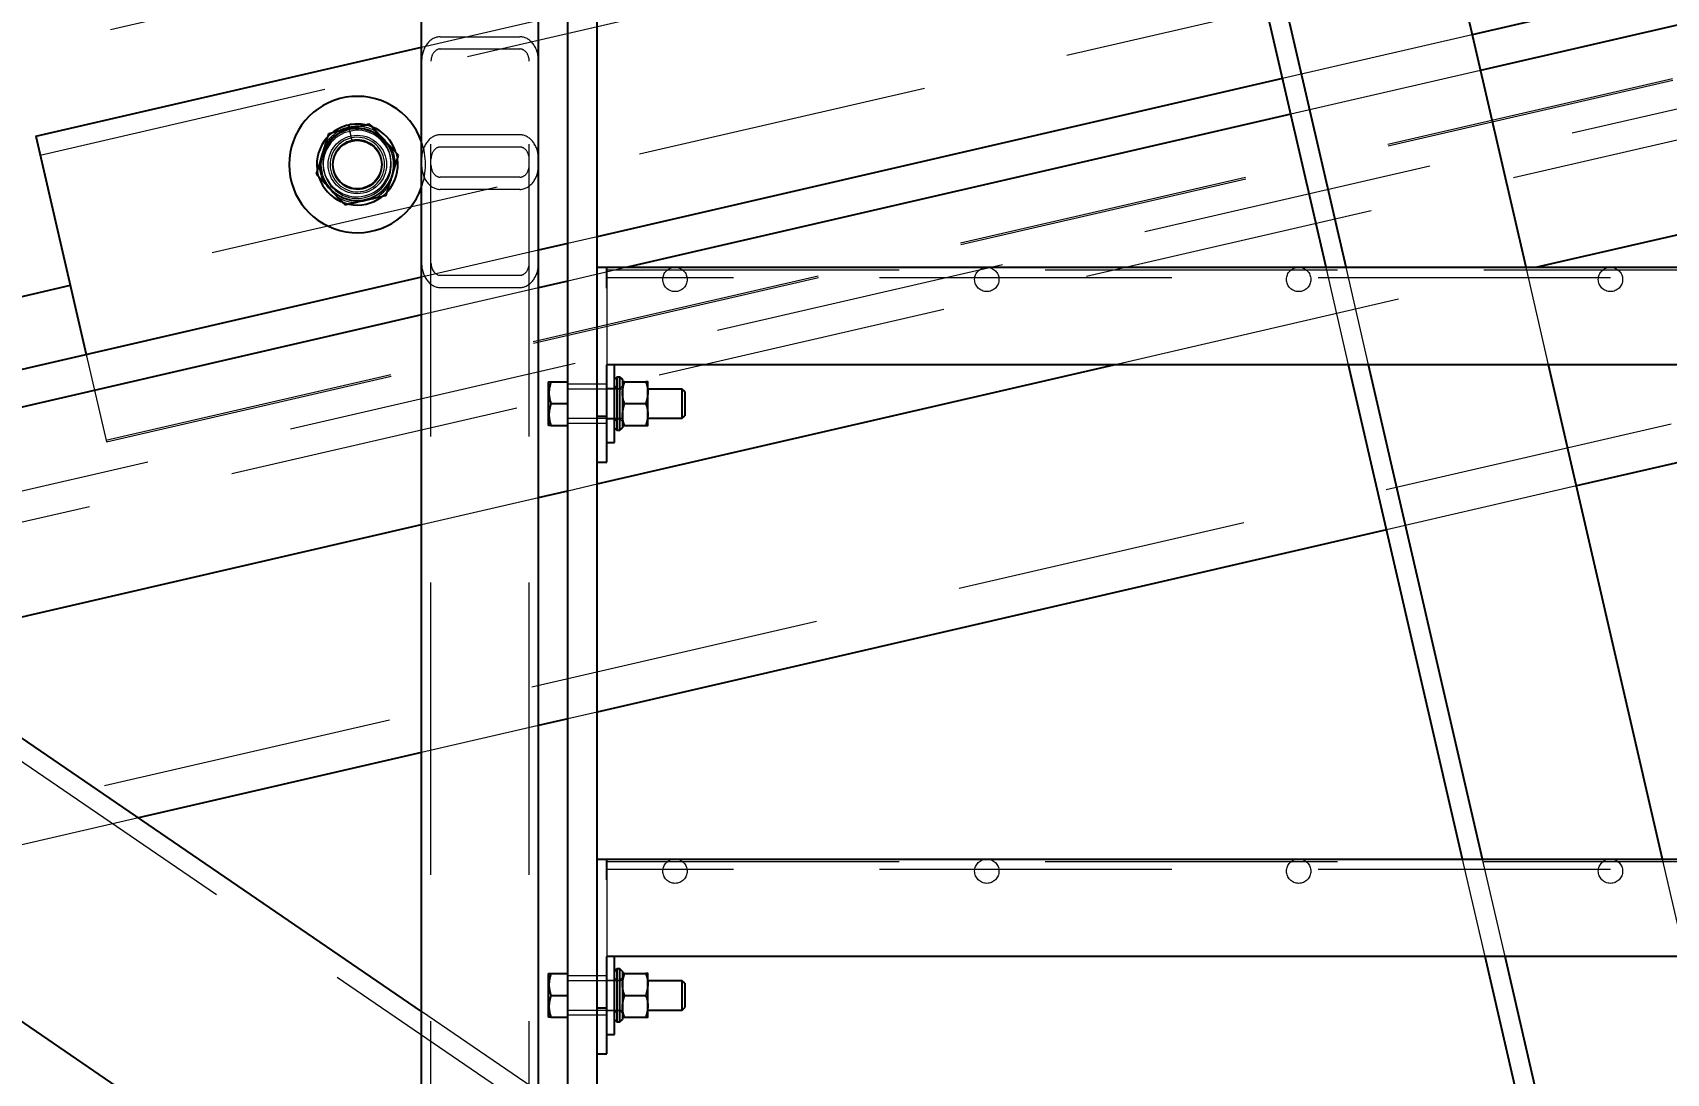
# Model space of a CAD drawing. Header units: millimetres. Extents: x 1293 to 41893, y 1011 to 26911.
# Drawn here: x 13002 to 13356.9, y 5662.5 to 5888.6 of the extents above; entities that cross this region are included whole.
import ezdxf

# ---------------------------------------------------------------- set-up
doc = ezdxf.new("R2010")
doc.units = ezdxf.units.MM
doc.header["$LTSCALE"] = 50
doc.linetypes.add('HIDDEN', pattern=[1.905, 1.27, -0.635])
doc.layers.add('CAPA_1', color=7, linetype='Continuous')
doc.layers.add('STRUC', color=4, linetype='Continuous')
doc.styles.add('SLDTEXTSTYLE0', font='TXT', dxfattribs={"width": 0.75})
doc.dimstyles.new('SLDDIMSTYLE0', dxfattribs={"dimtxt": 100, "dimasz": 100, "dimexe": 0, "dimexo": 0.0625, "dimgap": 25, "dimtad": 2, "dimdec": 0, "dimlfac": 1.5, "dimrnd": 1e-09, "dimzin": 12, "dimdsep": 46, "dimtxsty": 'SLDTEXTSTYLE0', "dimsah": 1, "dimcen": 0.09, "dimadec": 0, "dimazin": 3, "dimtfac": 1, "dimtdec": 0, "dimtofl": 0, "dimtmove": 0, "dimatfit": 3, "dimfxl": 1, "dimfrac": 2, "dimtolj": 1, "dimtzin": 12, "dimarcsym": 0})
doc.dimstyles.new('SLDDIMSTYLE1', dxfattribs={"dimtxt": 100, "dimasz": 100, "dimexe": 0, "dimexo": 0.0625, "dimgap": 25, "dimtad": 2, "dimdec": 4, "dimlfac": 75, "dimzin": 12, "dimdsep": 46, "dimtxsty": 'SLDTEXTSTYLE0', "dimsah": 1, "dimcen": 0.09, "dimadec": 0, "dimazin": 3, "dimtfac": 1, "dimtdec": 0, "dimtofl": 0, "dimtmove": 0, "dimatfit": 3, "dimfxl": 1, "dimfrac": 2, "dimtolj": 1, "dimtzin": 12, "dimarcsym": 0})

# ---------------------------------------------------------------- blocks, each defined once
blk = doc.blocks.new('_D_3')
at = {"layer": 'CAPA_1', "transparency": 16777216}
blk.add_arc((9899.27, 4708.49), 5214.32, 0, 13, dxfattribs=at)
for points in [[(14979.94, 5881.46), (14986.48, 5780.49), (15016.52, 5787.13)], [(15113.58, 4708.49), (15128.01, 4808.64), (15097.24, 4808.34)]]:
    blk.add_solid(points, dxfattribs=at)
at = {"layer": 'CAPA_1', "transparency": 16777216, "insert": (15196.76, 5413.27), "char_height": 100, "attachment_point": 1, "rotation": 276.5, "style": 'SLDTEXTSTYLE0'}
blk.add_mtext('13°', dxfattribs=at)
blk = doc.blocks.new('_D_5')
at = {"layer": 'CAPA_1', "transparency": 16777216}
for p, q in [((11574.4, 7831.18), (17588.06, 7831.18)), ((17538.06, 7831.18), (17538.06, 4708.49)), ((16485.16, 4708.49), (17588.06, 4708.49))]:
    blk.add_line(p, q, dxfattribs=at)
for points in [[(17538.06, 7831.18), (17522.68, 7731.18), (17553.45, 7731.18)], [(17538.06, 4708.49), (17553.45, 4808.49), (17522.68, 4808.49)]]:
    blk.add_solid(points, dxfattribs=at)
at = {"layer": 'CAPA_1', "transparency": 16777216, "insert": (17409.15, 6122.06), "char_height": 100, "attachment_point": 1, "rotation": 90, "style": 'SLDTEXTSTYLE0'}
blk.add_mtext('4684', dxfattribs=at)

msp = doc.modelspace()

# ---------------------------------------------------------------- linework, layer by layer
at = {"color": 7, "linetype": 'Continuous', "lineweight": 25}
for p, q in [((13086.5101497, 4848.3268323), (13086.5101497, 7081.6452249)), ((13111.9101497, 4848.3268323), (13111.9101497, 7081.6452249)), ((13118.2601497, 4708.4843575), (13118.2601497, 6351.8262403)), ((13124.6101497, 4721.8176909), (13124.6101497, 6351.8262403)), ((13282.9572453, 5837.5961525), (13258.1641128, 5944.9870078)), ((13287.3019327, 5837.5961525), (13262.5088002, 5944.9870078)), ((13326.4041192, 5837.5961525), (13301.6109867, 5944.9870078)), ((13449.4951139, 5919.230887), (13314.7397339, 5888.1201562)), ((13449.6191994, 5911.0941931), (13316.5294589, 5880.3680054)), ((13002.6972872, 5866.0923376), (13086.5101497, 5885.4420615)), ((13273.4914011, 5878.5972283), (13124.6101497, 5844.225283)), ((13275.2811262, 5870.8450775), (13131.2642099, 5837.5961525)), ((13002.6972872, 5866.0923376), (13013.6593839, 5818.6102804)), ((13070.5663082, 5868.4800763), (13070.7586788, 5867.6468275)), ((13070.6338286, 5868.4953849), (13070.8195788, 5867.6608874)), ((13328.5496696, 5837.5961525), (13444.7687373, 5864.4274385)), ((13118.2601497, 5842.75927), (13111.9101497, 5841.293257)), ((13124.6101497, 5837.5961525), (13632.6168163, 5837.5961525)), ((13126.7301497, 5833.0414859), (13126.7301497, 5837.5961525)), ((13086.5101497, 5835.429205), (12912.0654003, 5795.1554612)), ((13118.2601497, 5834.5939287), (13111.9101497, 5833.1279157)), ((13010.1956557, 5833.6133354), (12984.212454, 5827.6146407)), ((13086.5101497, 5827.2638636), (12920.9945829, 5789.0515841)), ((13124.6101497, 5790.5130045), (13236.8667636, 5816.4294859)), ((13630.4968163, 5816.4294859), (13126.7301497, 5816.4294859)), ((13126.7301497, 5795.2628192), (13126.7301497, 5816.4294859)), ((13128.4201497, 5799.4961525), (13128.4201497, 5816.4294859)), ((13312.6370879, 5709.0386306), (13287.8439554, 5816.4294859)), ((13316.9817753, 5709.0386306), (13292.1886428, 5816.4294859)), ((13356.0839618, 5709.0386306), (13331.2908293, 5816.4294859)), ((13451.5138363, 5816.4294859), (13337.3744713, 5790.0783371)), ((13114.1684819, 5812.7253192), (13114.0268163, 5812.4799472)), ((13114.5938513, 5812.7253192), (13118.2601497, 5812.7253192)), ((13128.9493163, 5813.7161525), (13128.4201497, 5813.1869859)), ((13128.4201497, 5813.1868239), (13128.9493163, 5813.7159742)), ((13129.5843163, 5813.7161525), (13128.9493163, 5813.7161525)), ((13128.9493163, 5813.7159742), (13128.9493163, 5802.2094859)), ((13129.5843163, 5813.7159742), (13128.9493163, 5813.7159742)), ((13130.113483, 5813.1869859), (13129.5843163, 5813.7161525)), ((13129.5843163, 5802.2094859), (13129.5843163, 5813.7159742)), ((13129.5843163, 5813.7159742), (13130.113483, 5813.1868239)), ((13130.113483, 5813.1869859), (13130.113483, 5802.7386525)), ((13130.1383599, 5812.7253192), (13130.113483, 5812.6822312)), ((13130.562557, 5812.7253192), (13135.220659, 5812.7253192)), ((13135.669733, 5803.2434072), (13135.669733, 5812.6822312)), ((13114.0268163, 5812.4799472), (13114.0268163, 5803.4456912)), ((13143.130983, 5811.1378192), (13135.669733, 5811.1378192)), ((13143.6601497, 5810.6086525), (13143.130983, 5811.1378192)), ((13143.130983, 5804.7878192), (13143.130983, 5811.1378192)), ((13143.6601497, 5810.6086525), (13143.6601497, 5805.3169859)), ((13114.5938513, 5807.9628192), (13118.2601497, 5807.9628192)), ((13130.5660802, 5807.9628192), (13135.2171358, 5807.9628192)), ((13114.0268163, 5803.4456912), (13114.1684819, 5803.2003192)), ((13114.5938513, 5803.2003192), (13118.2601497, 5803.2003192)), ((13124.6101497, 5805.2628192), (13126.7301497, 5805.2628192)), ((13128.4201497, 5802.7386525), (13128.9493163, 5802.2094859)), ((13128.9493163, 5802.2094859), (13129.5843163, 5802.2094859)), ((13129.5843163, 5802.2094859), (13130.113483, 5802.7386525)), ((13130.562557, 5803.2003192), (13135.220659, 5803.2003192)), ((13135.6448561, 5803.2003192), (13135.669733, 5803.2434072)), ((13135.669733, 5804.7878192), (13143.130983, 5804.7878192)), ((13143.130983, 5804.7878192), (13143.6601497, 5805.3169859)), ((13126.7301497, 5799.4961525), (13128.4201497, 5799.4961525)), ((13124.6101497, 5795.2628192), (13126.7301497, 5795.2628192)), ((13111.9101497, 5787.5809784), (13118.2601497, 5789.0469915)), ((12970.8022885, 5755.0036618), (13086.5101497, 5781.7169264)), ((13296.1261386, 5780.5554092), (13124.6101497, 5740.957823)), ((13118.2601497, 5739.49181), (13111.9101497, 5738.025797)), ((13086.5101497, 5732.161745), (13024.9931966, 5717.9594373)), ((13124.6101497, 5709.0386306), (13632.6168163, 5709.0386306)), ((13126.7301497, 5704.4839639), (13126.7301497, 5709.0386306)), ((13126.7301497, 5666.7052973), (13126.7301497, 5687.8719639)), ((13630.4968163, 5687.8719639), (13126.7301497, 5687.8719639)), ((13128.4201497, 5670.9386306), (13128.4201497, 5687.8719639)), ((13128.9493163, 5685.1586306), (13128.4201497, 5684.6294639)), ((13128.4201497, 5684.629302), (13128.9493163, 5685.1584522)), ((13129.5843163, 5685.1586306), (13128.9493163, 5685.1586306)), ((13128.9493163, 5685.1584522), (13128.9493163, 5673.6519639)), ((13129.5843163, 5685.1584522), (13128.9493163, 5685.1584522)), ((13130.113483, 5684.6294639), (13129.5843163, 5685.1586306)), ((13129.5843163, 5673.6519639), (13129.5843163, 5685.1584522)), ((13129.5843163, 5685.1584522), (13130.113483, 5684.629302)), ((13327.3137277, 5645.4671194), (13317.5237979, 5687.8719639)), ((13331.4385609, 5646.4194122), (13321.8684853, 5687.8719639)), ((13114.1684819, 5684.1677973), (13114.0268163, 5683.9224252)), ((13114.0268163, 5683.9224252), (13114.0268163, 5674.8881693)), ((13114.5938513, 5684.1677973), (13118.2601497, 5684.1677973)), ((13130.113483, 5684.6294639), (13130.113483, 5674.1811306)), ((13130.1383599, 5684.1677973), (13130.113483, 5684.1247092)), ((13130.562557, 5684.1677973), (13135.220659, 5684.1677973)), ((13135.669733, 5674.6858853), (13135.669733, 5684.1247092)), ((13143.130983, 5682.5802973), (13135.669733, 5682.5802973)), ((13143.6601497, 5682.0511306), (13143.130983, 5682.5802973)), ((13143.130983, 5676.2302973), (13143.130983, 5682.5802973)), ((13143.6601497, 5682.0511306), (13143.6601497, 5676.7594639)), ((13114.5938513, 5679.4052973), (13118.2601497, 5679.4052973)), ((13130.5660802, 5679.4052973), (13135.2171358, 5679.4052973)), ((13114.0268163, 5674.8881693), (13114.1684819, 5674.6427973)), ((13114.5938513, 5674.6427973), (13118.2601497, 5674.6427973)), ((13124.6101497, 5676.7052973), (13126.7301497, 5676.7052973)), ((13128.4201497, 5674.1811306), (13128.9493163, 5673.6519639)), ((13129.5843163, 5673.6519639), (13130.113483, 5674.1811306)), ((13130.562557, 5674.6427973), (13135.220659, 5674.6427973)), ((13135.6448561, 5674.6427973), (13135.669733, 5674.6858853)), ((13135.669733, 5676.2302973), (13143.130983, 5676.2302973)), ((13143.130983, 5676.2302973), (13143.6601497, 5676.7594639)), ((13126.7301497, 5670.9386306), (13128.4201497, 5670.9386306)), ((13128.9493163, 5673.6519639), (13129.5843163, 5673.6519639)), ((13124.6101497, 5666.7052973), (13126.7301497, 5666.7052973))]:
    msp.add_line(p, q, dxfattribs=at)
at = {"color": 1, "linetype": 'HIDDEN', "lineweight": 18}
for p, q in [((13088.5421497, 4848.3268323), (13088.5421497, 7081.6452249)), ((13109.8781497, 4848.3268323), (13109.8781497, 7081.6452249)), ((16327.8123211, 6489.1646889), (11124.0071077, 5287.7715924)), ((12647.6649906, 5803.5580313), (13641.5224567, 6033.0081067)), ((13003.6459563, 5861.9832006), (13653.2259994, 6011.9505701)), ((13659.7756989, 5983.580705), (13010.1956557, 5833.6133354)), ((13017.9460748, 5800.0425821), (13667.526118, 5950.0099516)), ((13018.0290726, 5799.6830792), (13667.6091158, 5949.6504487)), ((11109.0187386, 5352.5451709), (13669.0136889, 5943.5665743)), ((13664.0175621, 5935.5711002), (12670.160096, 5706.1210248)), ((13086.5101497, 5885.4420615), (13111.9101497, 5891.3061136)), ((13090.5741497, 5887.6757564), (13107.8461497, 5887.6757564)), ((13314.7397339, 5888.1201562), (13273.4914011, 5878.5972283)), ((13090.5741497, 5885.0231688), (13107.8461497, 5885.0231688)), ((13316.5294589, 5880.3680054), (13275.2811262, 5870.8450775)), ((13072.1233621, 5867.3471804), (13069.6634663, 5866.7792687)), ((13070.7586788, 5867.6468275), (13071.3311417, 5865.1672181)), ((13071.372553, 5865.1766071), (13070.8195788, 5867.6608874)), ((13107.8461497, 5866.3626257), (13090.5741497, 5866.3626257)), ((13107.8461497, 5863.7100381), (13090.5741497, 5863.7100381)), ((13065.227852, 5858.6703803), (13065.3108498, 5858.3108774)), ((13079.7477663, 5861.6439022), (13079.6647685, 5862.0034051)), ((13107.8461497, 5857.1709988), (13090.5741497, 5857.1709988)), ((13107.8461497, 5854.5184112), (13090.5741497, 5854.5184112)), ((13111.9101497, 5841.293257), (13086.5101497, 5835.429205)), ((13124.6101497, 5844.225283), (13118.2601497, 5842.75927)), ((13131.2642099, 5837.5961525), (13118.2601497, 5834.5939287)), ((13236.8667636, 5816.4294859), (13328.5496696, 5837.5961525)), ((13287.8439554, 5816.4294859), (13282.9572453, 5837.5961525)), ((13292.1886428, 5816.4294859), (13287.3019327, 5837.5961525)), ((13331.2908293, 5816.4294859), (13326.4041192, 5837.5961525)), ((13090.5741497, 5835.8578682), (13107.8461497, 5835.8578682)), ((13126.7301497, 5837.0669859), (13630.4968163, 5837.0669859)), ((13630.4968163, 5835.3188192), (13126.7301497, 5835.3188192)), ((13111.9101497, 5833.1279157), (13086.5101497, 5827.2638636)), ((13090.5741497, 5833.2052806), (13107.8461497, 5833.2052806)), ((13126.7301497, 5833.0414859), (13126.7301497, 5816.4294859)), ((13013.6593839, 5818.6102804), (13018.0290726, 5799.6830792)), ((13126.7268163, 5799.4961525), (13126.7268163, 5816.4294859)), ((13126.7301497, 5816.4294859), (13126.7268163, 5816.4294859)), ((13135.669733, 5803.2434072), (13135.669733, 5812.6822312)), ((13126.7301497, 5812.1961525), (13118.2601497, 5812.1961525)), ((13130.113483, 5811.1378192), (13118.2601497, 5811.1378192)), ((13128.4201497, 5811.2224859), (13126.7268163, 5811.2224859)), ((13128.4201497, 5811.8053192), (13128.9493163, 5811.2761525)), ((13128.9493163, 5811.2760498), (13128.4201497, 5811.8052001)), ((13128.9493163, 5811.2761525), (13129.5843163, 5811.2761525)), ((13128.9493163, 5811.2760498), (13129.5843163, 5811.2760498)), ((13129.5843163, 5811.2761525), (13130.113483, 5811.8053192)), ((13130.113483, 5811.8052001), (13129.5843163, 5811.2760498)), ((13118.2601497, 5804.7878192), (13130.113483, 5804.7878192)), ((13118.2601497, 5803.7294859), (13126.7301497, 5803.7294859)), ((13126.7268163, 5804.7031525), (13128.4201497, 5804.7031525)), ((13128.4201497, 5804.1203192), (13128.9493163, 5804.6494859)), ((13128.9493163, 5804.6494859), (13129.5843163, 5804.6494859)), ((13129.5843163, 5804.6494859), (13130.113483, 5804.1203192)), ((13126.7268163, 5799.4961525), (13126.7301497, 5799.4961525)), ((13118.2601497, 5789.0469915), (13124.6101497, 5790.5130045)), ((13337.3744713, 5790.0783371), (13296.1261386, 5780.5554092)), ((13086.5101497, 5781.7169264), (13111.9101497, 5787.5809784)), ((13111.9101497, 5738.025797), (13086.5101497, 5732.161745)), ((13124.6101497, 5740.957823), (13118.2601497, 5739.49181)), ((13024.9931966, 5717.9594373), (12957.7018351, 5702.4240024)), ((13126.7301497, 5708.5094639), (13630.4968163, 5708.5094639)), ((13630.4968163, 5706.7612973), (13126.7301497, 5706.7612973)), ((13317.5237979, 5687.8719639), (13312.6370879, 5709.0386306)), ((13321.8684853, 5687.8719639), (13316.9817753, 5709.0386306)), ((13360.9706718, 5687.8719639), (13356.0839618, 5709.0386306)), ((13126.7301497, 5704.4839639), (13126.7301497, 5687.8719639)), ((13126.7268163, 5670.9386306), (13126.7268163, 5687.8719639)), ((13126.7301497, 5687.8719639), (13126.7268163, 5687.8719639)), ((13126.7301497, 5683.6386306), (13118.2601497, 5683.6386306)), ((13130.113483, 5682.5802973), (13118.2601497, 5682.5802973)), ((13128.4201497, 5682.6649639), (13126.7268163, 5682.6649639)), ((13128.4201497, 5683.2477973), (13128.9493163, 5682.7186306)), ((13128.9493163, 5682.7185279), (13128.4201497, 5683.2476781)), ((13128.9493163, 5682.7186306), (13129.5843163, 5682.7186306)), ((13128.9493163, 5682.7185279), (13129.5843163, 5682.7185279)), ((13129.5843163, 5682.7186306), (13130.113483, 5683.2477973)), ((13130.113483, 5683.2476781), (13129.5843163, 5682.7185279)), ((13135.669733, 5674.6858853), (13135.669733, 5684.1247092)), ((13118.2601497, 5676.2302973), (13130.113483, 5676.2302973)), ((13118.2601497, 5675.1719639), (13126.7301497, 5675.1719639)), ((13126.7268163, 5676.1456306), (13128.4201497, 5676.1456306)), ((13128.4201497, 5675.5627973), (13128.9493163, 5676.0919639)), ((13128.9493163, 5676.0919639), (13129.5843163, 5676.0919639)), ((13129.5843163, 5676.0919639), (13130.113483, 5675.5627973)), ((13126.7268163, 5670.9386306), (13126.7301497, 5670.9386306))]:
    msp.add_line(p, q, dxfattribs=at)
at = {"color": 1, "linetype": 'HIDDEN', "lineweight": 18, "flags": 128}
for points in [[(13065.9193051, 5865.6938884), (13066.7312098, 5866.5097196), (13067.1374027, 5866.8465397)], [(13074.2529151, 5868.5378086), (13074.9436994, 5868.3716967), (13075.870264, 5868.0520815)], [(13080.8471484, 5862.8062918), (13080.9348871, 5862.5410389), (13081.2493579, 5861.1503826)], [(13070.6863705, 5851.3186187), (13070.1780779, 5851.4444523), (13069.0906899, 5851.8267239)], [(13079.1734845, 5854.1366123), (13078.3312283, 5853.2929757), (13077.8362157, 5852.8909526)]]:
    msp.add_lwpolyline(points, dxfattribs=at)
at = {"color": 7, "linetype": 'Continuous', "lineweight": 25, "flags": 128}
for points in [[(13070.6853448, 5867.9644722), (13069.3529601, 5867.5351823), (13068.8489309, 5867.3039905)], [(13072.8417272, 5868.1709082), (13072.1360473, 5868.1661778), (13070.7488016, 5867.9788594)]]:
    msp.add_lwpolyline(points, dxfattribs=at)
at = {"color": 7, "linetype": 'Continuous', "lineweight": 25}
for radius in [7.8901787, 5.2916667]:
    msp.add_circle((13072.5442278, 5859.9127651), radius, dxfattribs=at)
at = {"color": 1, "linetype": 'HIDDEN', "lineweight": 18}
for centre, radius in [((13072.5442278, 5859.9127651), 6.35), ((13072.5442278, 5859.9127651), 5.3763333), ((13141.5468163, 5834.9503192), 2.6458333), ((13209.2801497, 5834.9503192), 2.6458333), ((13277.013483, 5834.9503192), 2.6458333), ((13344.7468163, 5834.9503192), 2.6458333), ((13141.5468163, 5706.3927973), 2.6458333), ((13209.2801497, 5706.3927973), 2.6458333), ((13277.013483, 5706.3927973), 2.6458333), ((13344.7468163, 5706.3927973), 2.6458333)]:
    msp.add_circle(centre, radius, dxfattribs=at)
at = {"color": 7, "linetype": 'Continuous', "lineweight": 25}
for radius, start, end in [(14.8166667, 19.510225205, 340.489795447), (8.7926667, 103, 127.94642582), (8.7926667, 78.794357239, 102.548847468), (8.7926667, 19.21319268, 67.773195579), (8.7926667, 138.890990059, 187.182447458), (8.7926667, 318.933962532, 8.091574552), (8.7926667, 198.313455478, 246.872734209), (8.7926667, 257.801674775, 307.003500186)]:
    msp.add_arc((13072.5442278, 5859.9127651), radius, start, end, dxfattribs=at)
at = {"color": 1, "linetype": 'HIDDEN', "lineweight": 18}
for centre, radius, start, end in [((13072.4502897, 5860.3196556), 7.3983929, 112.82376533, 93.17623467), ((13072.5332875, 5859.9601526), 7.3983929, 112.82376533, 93.17623467), ((13072.5442278, 5859.9127651), 8.2635, 116.563092853, 149.887071228), ((13072.5442278, 5859.9127651), 5.9218333, 103, 102.548847468), ((13072.5442278, 5859.9127651), 8.2635, 56.785263253, 87.936813412), ((13072.5442278, 5859.9127651), 5.3926667, 103, 102.548847468), ((13072.5442278, 5859.9127651), 8.2635, 357.300355326, 28.639869193), ((13072.5442278, 5859.9127651), 14.8166667, 340.489774795, 19.510225205), ((13072.5442278, 5859.9127651), 8.7926667, 187.182447458, 198.313455478), ((13072.5442278, 5859.9127651), 8.2635, 177.892846764, 209.982552908), ((13072.5442278, 5859.9127651), 8.2635, 297.996772679, 329.165078617), ((13072.5442278, 5859.9127651), 8.2635, 238.752602963, 269.662195718)]:
    msp.add_arc(centre, radius, start, end, dxfattribs=at)
for centre, major_axis, start_param, end_param in [((13090.5741497, 5882.3705811), (0, 5.3051752), 0, 1.5707963268), ((13107.8461497, 5882.3705811), (0, 5.3051752), 4.7123889804, 6.2831853072), ((13090.5741497, 5882.3705811), (0, 2.6525876), 0, 1.5707963268), ((13107.8461497, 5882.3705811), (0, 2.6525876), 4.7123889804, 6.2831853072), ((13090.5741497, 5861.0574505), (0, 5.3051752), 0, 1.5707963268), ((13107.8461497, 5861.0574505), (0, 5.3051752), 4.7123889804, 6.2831853072), ((13090.5741497, 5861.0574505), (0, 2.6525876), 0, 1.5707963268), ((13107.8461497, 5861.0574505), (0, 2.6525876), 4.7123889804, 6.2831853072), ((13090.5741497, 5859.8235864), (0, 5.3051752), 1.5707963268, 3.1415926536), ((13090.5741497, 5859.8235864), (0, 2.6525876), 1.5707963268, 3.1415926536), ((13107.8461497, 5859.8235864), (0, 5.3051752), 3.1415926536, 4.7123889804), ((13107.8461497, 5859.8235864), (0, 2.6525876), 3.1415926536, 4.7123889804), ((13090.5741497, 5838.5104558), (0, 5.3051752), 1.5707963268, 3.1415926536), ((13090.5741497, 5838.5104558), (0, 2.6525876), 1.5707963268, 3.1415926535), ((13107.8461497, 5838.5104558), (0, 5.3051752), 3.1415926536, 4.7123889804), ((13107.8461497, 5838.5104558), (0, 2.6525876), 3.1415926536, 4.7123889804)]:
    msp.add_ellipse(centre, major_axis=major_axis, ratio=0.7660444431, start_param=start_param, end_param=end_param, dxfattribs=at)
at = {"color": 7, "linetype": 'Continuous', "lineweight": 25}
for points, knots in [([(13066.2972737, 5866.616831), (13066.0641599, 5865.8563861), (13065.5928745, 5864.3189971), (13064.8943389, 5862.0402909), (13064.2263049, 5859.8610844), (13063.8165805, 5858.5245146), (13063.6098389, 5857.8500989)], [0, 0, 0, 0, 0.264433571, 0.5346044925, 0.7651675047, 1, 1, 1, 1]), ([(13075.2200839, 5868.6768241), (13074.1443694, 5868.4284758), (13072.3341643, 5868.010557), (13069.6863154, 5867.3992529), (13067.7897787, 5866.961403), (13066.6702888, 5866.7029483), (13066.2972737, 5866.616831)], [0, 0, 0, 0, 0.3657108626, 0.6154157302, 0.871856154, 1, 1, 1, 1]), ([(13081.4786167, 5861.9754313), (13080.9354721, 5862.5570094), (13079.8374172, 5863.7327637), (13078.2103889, 5865.4749221), (13076.6549054, 5867.1404733), (13075.7012766, 5868.1615817), (13075.2200839, 5868.6768241)], [0, 0, 0, 0, 0.2646037157, 0.5349392798, 0.7653344448, 1, 1, 1, 1]), ([(13078.7911819, 5853.2086993), (13079.0242957, 5853.9691442), (13079.4955811, 5855.5065332), (13080.1941166, 5857.7852394), (13080.8621507, 5859.9644458), (13081.2718751, 5861.3010157), (13081.4786167, 5861.9754313)], [0, 0, 0, 0, 0.264433571, 0.5346044925, 0.7651675047, 1, 1, 1, 1]), ([(13063.6098389, 5857.8500989), (13064.1529835, 5857.2685209), (13065.2510383, 5856.0927666), (13066.8780667, 5854.3506082), (13068.4335502, 5852.685057), (13069.387179, 5851.6639486), (13069.8683716, 5851.1487062)], [0, 0, 0, 0, 0.26460371574, 0.53493927979, 0.76533444477, 1, 1, 1, 1]), ([(13069.8683716, 5851.1487062), (13070.2413928, 5851.2348249), (13071.342207, 5851.4889679), (13073.2376604, 5851.9265678), (13075.8863924, 5852.5380758), (13077.7154701, 5852.9603516), (13078.7911819, 5853.2086993)], [0, 0, 0, 0, 0.1281443788, 0.3781639842, 0.6342876167, 1, 1, 1, 1]), ([(13114.5938513, 5812.7253192), (13114.4719416, 5812.3122149), (13114.2254787, 5811.4770485), (13114.0887073, 5809.8561874), (13114.3982515, 5808.6959614), (13114.5938513, 5807.9628192)], [0, 0, 0, 0, 0.2648633469, 0.5354700776, 1, 1, 1, 1]), ([(13114.1989585, 5812.7253192), (13114.1939484, 5812.7253192), (13114.1755981, 5812.7253192), (13114.4177863, 5812.7253192), (13114.5938513, 5812.7253192)], [0, 0, 0, 0, 0.2730240829, 1, 1, 1, 1]), ([(13130.5660802, 5807.9628192), (13130.4437711, 5808.3758485), (13130.1965057, 5809.2108471), (13130.057968, 5810.8316406), (13130.3671675, 5811.9920395), (13130.562557, 5812.7253192)], [0, 0, 0, 0, 0.2648580026, 0.535448761, 1, 1, 1, 1]), ([(13130.562557, 5812.7253192), (13130.3862107, 5812.7253192), (13130.1452311, 5812.7253192), (13130.1627035, 5812.7253192), (13130.1673898, 5812.7253192)], [0, 0, 0, 0, 0.7317895733, 1, 1, 1, 1]), ([(13135.220659, 5812.7253192), (13135.3423698, 5812.312636), (13135.588433, 5811.4783128), (13135.7244648, 5809.8573745), (13135.4136872, 5808.6968151), (13135.2171358, 5807.9628192)], [0, 0, 0, 0, 0.2645663682, 0.5348749116, 1, 1, 1, 1]), ([(13135.6142229, 5812.7253192), (13135.6195158, 5812.7253192), (13135.6392492, 5812.7253192), (13135.3975383, 5812.7253192), (13135.220659, 5812.7253192)], [0, 0, 0, 0, 0.2682192491, 1, 1, 1, 1]), ([(13114.5938513, 5807.9628192), (13114.4719416, 5807.5497149), (13114.2254787, 5806.7145485), (13114.0887073, 5805.0936874), (13114.3982515, 5803.9334614), (13114.5938513, 5803.2003192)], [0, 0, 0, 0, 0.2648633469, 0.5354700776, 1, 1, 1, 1]), ([(13130.562557, 5803.2003192), (13130.4408462, 5803.6130023), (13130.194783, 5804.4473256), (13130.0587511, 5806.0682639), (13130.3695288, 5807.2288233), (13130.5660802, 5807.9628192)], [0, 0, 0, 0, 0.2645663682, 0.5348749116, 1, 1, 1, 1]), ([(13135.2171358, 5807.9628192), (13135.3394449, 5807.5497898), (13135.5867103, 5806.7147912), (13135.725248, 5805.0939978), (13135.4160485, 5803.9335989), (13135.220659, 5803.2003192)], [0, 0, 0, 0, 0.2648580026, 0.535448761, 1, 1, 1, 1]), ([(13114.5938513, 5803.2003192), (13114.4183156, 5803.2003192), (13114.1768451, 5803.2003192), (13114.1929308, 5803.2003192), (13114.197323, 5803.2003192)], [0, 0, 0, 0, 0.7269449466, 1, 1, 1, 1]), ([(13130.1689931, 5803.2003192), (13130.1637002, 5803.2003192), (13130.1439668, 5803.2003192), (13130.3856777, 5803.2003192), (13130.562557, 5803.2003192)], [0, 0, 0, 0, 0.2682192491, 1, 1, 1, 1]), ([(13135.220659, 5803.2003192), (13135.3970053, 5803.2003192), (13135.6379849, 5803.2003192), (13135.6205125, 5803.2003192), (13135.6158262, 5803.2003192)], [0, 0, 0, 0, 0.7317895733, 1, 1, 1, 1]), ([(13114.5938513, 5684.1677973), (13114.4719416, 5683.754693), (13114.2254787, 5682.9195265), (13114.0887073, 5681.2986655), (13114.3982515, 5680.1384395), (13114.5938513, 5679.4052973)], [0, 0, 0, 0, 0.2648633469, 0.5354700776, 1, 1, 1, 1]), ([(13114.1989585, 5684.1677973), (13114.1939484, 5684.1677973), (13114.1755981, 5684.1677973), (13114.4177863, 5684.1677973), (13114.5938513, 5684.1677973)], [0, 0, 0, 0, 0.2730240829, 1, 1, 1, 1]), ([(13130.5660802, 5679.4052973), (13130.4437711, 5679.8183266), (13130.1965057, 5680.6533252), (13130.057968, 5682.2741187), (13130.3671675, 5683.4345175), (13130.562557, 5684.1677973)], [0, 0, 0, 0, 0.2648580026, 0.535448761, 1, 1, 1, 1]), ([(13130.562557, 5684.1677973), (13130.3862107, 5684.1677973), (13130.1452311, 5684.1677973), (13130.1627035, 5684.1677973), (13130.1673898, 5684.1677973)], [0, 0, 0, 0, 0.7317895733, 1, 1, 1, 1]), ([(13135.220659, 5684.1677973), (13135.3423698, 5683.7551141), (13135.588433, 5682.9207909), (13135.7244648, 5681.2998525), (13135.4136872, 5680.1392932), (13135.2171358, 5679.4052973)], [0, 0, 0, 0, 0.2645663682, 0.5348749116, 1, 1, 1, 1]), ([(13135.6142229, 5684.1677973), (13135.6195158, 5684.1677973), (13135.6392492, 5684.1677973), (13135.3975383, 5684.1677973), (13135.220659, 5684.1677973)], [0, 0, 0, 0, 0.2682192491, 1, 1, 1, 1]), ([(13114.5938513, 5679.4052973), (13114.4719416, 5678.992193), (13114.2254787, 5678.1570265), (13114.0887073, 5676.5361655), (13114.3982515, 5675.3759395), (13114.5938513, 5674.6427973)], [0, 0, 0, 0, 0.2648633469, 0.5354700776, 1, 1, 1, 1]), ([(13130.562557, 5674.6427973), (13130.4408462, 5675.0554804), (13130.194783, 5675.8898036), (13130.0587511, 5677.510742), (13130.3695288, 5678.6713013), (13130.5660802, 5679.4052973)], [0, 0, 0, 0, 0.2645663682, 0.5348749116, 1, 1, 1, 1]), ([(13135.2171358, 5679.4052973), (13135.3394449, 5678.9922679), (13135.5867103, 5678.1572693), (13135.725248, 5676.5364758), (13135.4160485, 5675.376077), (13135.220659, 5674.6427973)], [0, 0, 0, 0, 0.2648580026, 0.535448761, 1, 1, 1, 1]), ([(13114.5938513, 5674.6427973), (13114.4183156, 5674.6427973), (13114.1768451, 5674.6427973), (13114.1929308, 5674.6427973), (13114.197323, 5674.6427973)], [0, 0, 0, 0, 0.7269449466, 1, 1, 1, 1]), ([(13130.1689931, 5674.6427973), (13130.1637002, 5674.6427973), (13130.1439668, 5674.6427973), (13130.3856777, 5674.6427973), (13130.562557, 5674.6427973)], [0, 0, 0, 0, 0.2682192491, 1, 1, 1, 1]), ([(13135.220659, 5674.6427973), (13135.3970053, 5674.6427973), (13135.6379849, 5674.6427973), (13135.6205125, 5674.6427973), (13135.6158262, 5674.6427973)], [0, 0, 0, 0, 0.7317895733, 1, 1, 1, 1])]:
    msp.add_open_spline(points, degree=3, knots=knots, dxfattribs=at)
at = {"layer": 'STRUC', "linetype": 'HIDDEN', "lineweight": 18}
for p, q in [((14064.1938751, 5002.446985), (12457.1292275, 6101.0162043)), ((13111.9101497, 5658.5440992), (13086.5101497, 5675.9072204))]:
    msp.add_line(p, q, dxfattribs=at)
at = {"layer": 'STRUC', "linetype": 'Continuous', "lineweight": 25}
for p, q in [((13086.5101497, 5675.9072204), (12543.5182457, 6047.0896696)), ((13086.5101497, 5614.3722555), (12506.9683385, 6010.5397625))]:
    msp.add_line(p, q, dxfattribs=at)

# ---------------------------------------------------------------- dimensions: what is measured, and where the dimension line sits
at = {"layer": 'CAPA_1'}
dim = msp.add_linear_dim(base=(17538.0605071, 4708.4929069), p1=(11510.8968592, 7831.1769069), p2=(16421.6646746, 4708.4929069), angle=90, dimstyle='SLDDIMSTYLE0', dxfattribs=at)
dim.commit()
dim.dimension.update_dxf_attribs({"geometry": '_D_5', "text_midpoint": (17538.0605071, 6269.8349069), "dimtype": 160})
dim = msp.add_angular_dim_2l(base=(15080.062669, 5298.7701303), line1=((16421.6646746, 4708.4929069), (6449.8953906, 4708.4929069)), line2=((16705.6180701, 6279.8631045), (11026.6060803, 4968.759879)), dimstyle='SLDDIMSTYLE1', dxfattribs=at)
dim.commit()
dim.dimension.update_dxf_attribs({"geometry": '_D_3', "text_midpoint": (15080.062669, 5298.7701303), "dimtype": 162})

doc.saveas('drawing.dxf')
